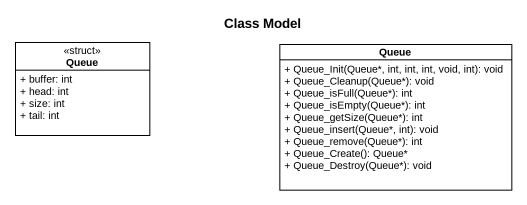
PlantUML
@startuml
title Class Model
hide circle
hide empty members
skinparam classAttributeIconSize 0
class "Queue" as Queue_ <<struct>> {
  + buffer: int
  + head: int
  + size: int
  + tail: int
}
class "Queue" as Queue__2 {
  + Queue_Init(Queue*, int, int, int, void, int): void
  + Queue_Cleanup(Queue*): void
  + Queue_isFull(Queue*): int
  + Queue_isEmpty(Queue*): int
  + Queue_getSize(Queue*): int
  + Queue_insert(Queue*, int): void
  + Queue_remove(Queue*): int
  + Queue_Create(): Queue*
  + Queue_Destroy(Queue*): void
}
@enduml
